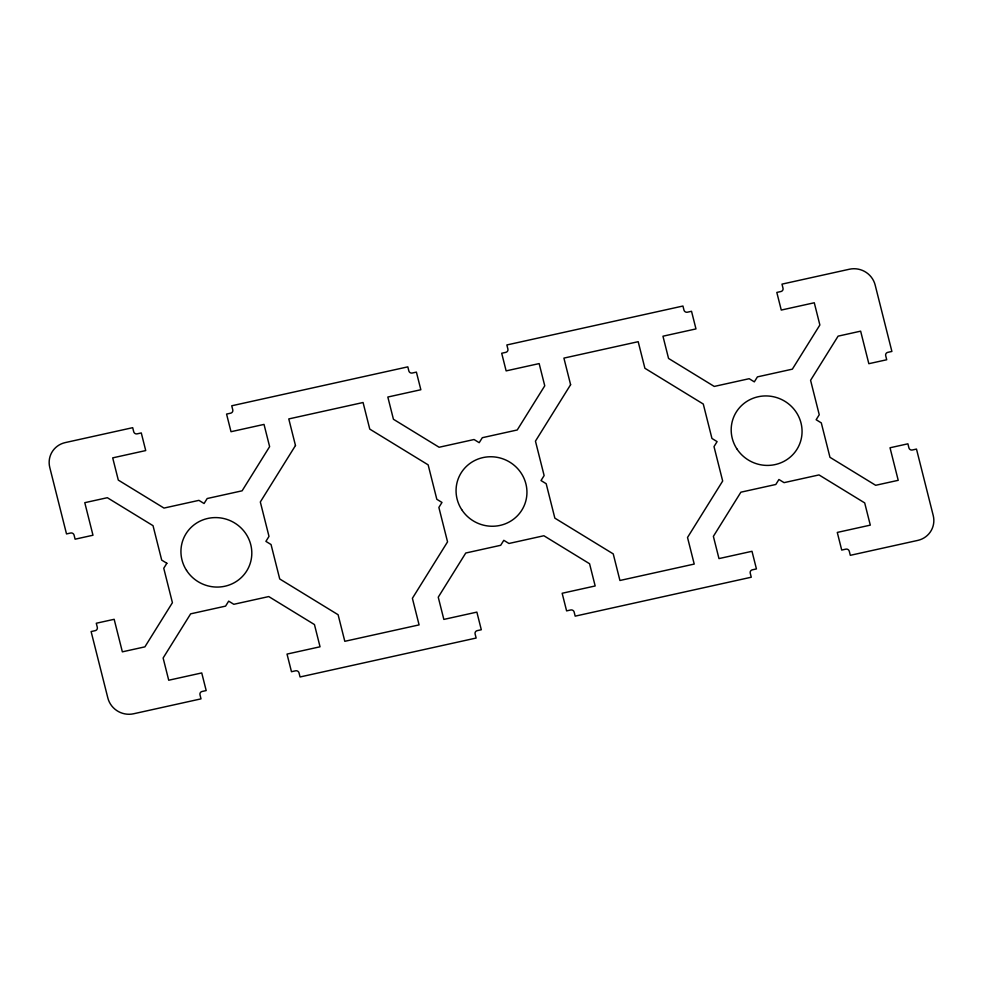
<?xml version="1.0" encoding="UTF-8"?>
<svg xmlns="http://www.w3.org/2000/svg" width="983" height="983" viewBox="0 0 983 983"><rect width="100%" height="100%" fill="white"/><g stroke="black" fill="none" stroke-linecap="round" stroke-linejoin="round"><path stroke-width="1.47" d="M166.852 563.271L163.756 568.26L172.418 602.69L144.906 646.851L122.359 651.84L114.163 619.302L96.285 623.247L97.305 627.326A2.851 2.765 24.5 0 1 95.24 630.644L91.112 631.553L107.847 697.991A21.368 20.729 24.5 0 0 133.602 713.769L201.011 698.864L199.991 694.797A2.851 2.765 24.5 0 1 202.056 691.479L206.184 690.57L201.736 672.937L168.72 680.236L163.129 658.008L190.641 613.847L225.574 606.118L228.67 601.141L233.819 604.299L268.752 596.57L314.449 624.561L320.04 646.789L287.024 654.088L291.472 671.708L295.6 670.799A2.851 2.765 24.5 0 1 299.029 672.9L300.061 676.968L476.141 638.041L475.108 633.974A2.851 2.765 24.5 0 1 477.185 630.656L481.301 629.747L476.866 612.114L443.849 619.413L438.246 597.185L465.758 553.024L500.691 545.295L503.8 540.318L508.948 543.476L543.882 535.747L589.567 563.738L595.17 585.966L562.153 593.265L566.601 610.885L570.718 609.976A2.851 2.765 24.5 0 1 574.158 612.077L575.178 616.144L751.258 577.218L750.238 573.15A2.851 2.765 24.5 0 1 752.302 569.833L756.431 568.924L751.995 551.291L718.978 558.59L713.375 536.362L740.887 492.188L775.82 484.472L778.929 479.495L784.078 482.641L819.011 474.924L864.696 502.903L870.299 525.131L837.283 532.43L841.718 550.062L845.847 549.153A2.851 2.765 24.5 0 1 849.287 551.254L850.307 555.321L917.717 540.417A21.368 20.729 24.5 0 0 933.223 515.522L916.488 449.071L912.359 449.993A2.851 2.765 24.5 0 1 908.919 447.879L907.899 443.812L890.02 447.769L898.216 480.318L875.669 485.295L829.971 457.316L821.296 422.887L816.148 419.729L819.244 414.74L810.582 380.31L838.094 336.149L860.641 331.16L868.837 363.698L886.715 359.753L885.695 355.674A2.851 2.765 24.5 0 1 887.76 352.356L891.888 351.447L875.153 285.009A21.368 20.729 24.5 0 0 849.398 269.231L781.989 284.136L783.009 288.203A2.851 2.765 24.5 0 1 780.944 291.521L776.816 292.43L781.264 310.063L814.28 302.764L819.871 324.992L792.359 369.153L757.426 376.882L754.33 381.859L749.181 378.701L714.248 386.43L668.551 358.439L662.96 336.211L695.976 328.912L691.528 311.292L687.4 312.201A2.851 2.765 24.5 0 1 683.971 310.1L682.939 306.032L506.859 344.959L507.892 349.026A2.851 2.765 24.5 0 1 505.815 352.344L501.699 353.253L506.134 370.886L539.151 363.587L544.754 385.815L517.242 429.976L482.309 437.705L479.2 442.682L474.052 439.524L439.118 447.253L393.433 419.262L387.83 397.034L420.847 389.735L416.399 372.115L412.282 373.024A2.851 2.765 24.5 0 1 408.842 370.923L407.822 366.856L231.742 405.782L232.762 409.85A2.851 2.765 24.5 0 1 230.698 413.167L226.569 414.076L231.005 431.709L264.022 424.41L269.625 446.638L242.113 490.812L207.18 498.528L204.071 503.505L198.922 500.359L163.989 508.076L118.304 480.097L112.701 457.869L145.717 450.57L141.282 432.938L137.153 433.847A2.851 2.765 24.5 0 1 133.713 431.746L132.693 427.679L65.283 442.583A21.368 20.729 24.5 0 0 49.777 467.478L66.512 533.929L70.641 533.007A2.851 2.765 24.5 0 1 74.081 535.121L75.101 539.188L92.98 535.231L84.784 502.682L107.331 497.705L153.029 525.684L161.703 560.113L166.852 563.271M295.478 445.52L260.323 501.969L268.998 536.399L265.901 541.375L271.05 544.533L279.725 578.962L338.103 614.731L344.812 641.309L419.09 624.893L412.393 598.303L447.548 541.866L438.873 507.425L441.981 502.448L436.821 499.29L428.146 464.861L369.768 429.104L363.071 402.514L288.781 418.93L295.478 445.52M570.607 384.697L535.452 441.134L544.127 475.575L541.019 480.552L546.179 483.71L554.854 518.139L613.232 553.896L619.929 580.486L694.219 564.07L687.522 537.48L722.677 481.031L714.002 446.601L717.099 441.625L711.95 438.467L703.275 404.038L644.897 368.269L638.188 341.691L563.91 358.107L570.607 384.697M186.549 570.423A35.609 34.552 24.5 0 0 247.863 568.96A35.609 34.552 24.5 0 0 214.712 517.599A35.609 34.552 24.5 0 0 186.549 570.423M461.678 509.599A35.609 34.552 24.5 0 0 522.993 508.137A35.609 34.552 24.5 0 0 489.829 456.763A35.609 34.552 24.5 0 0 461.678 509.599M736.808 448.776A35.609 34.552 24.5 0 0 798.11 447.314A35.609 34.552 24.5 0 0 764.958 395.94A35.609 34.552 24.5 0 0 736.808 448.776"/></g></svg>
